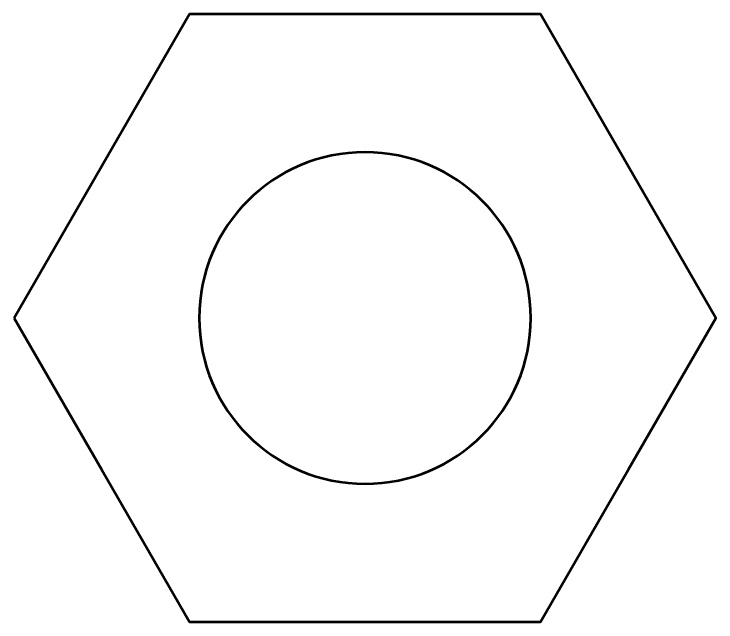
# Model space of a CAD drawing. Header units: centimetres. Extents: x -27.7 to 27.6, y -20.2 to 43.3.
# Drawn here: x -21.318 to -20.682, y 16.225 to 16.775 of the extents above; entities that cross this region are included whole.
import ezdxf

# ---------------------------------------------------------------- set-up
doc = ezdxf.new("R2010")
doc.units = ezdxf.units.CM
doc.header["$MEASUREMENT"] = 0
doc.layers.add('Layer 1', color=7, linetype='Continuous')

msp = doc.modelspace()

# ---------------------------------------------------------------- linework, layer by layer
at = {"layer": 'Layer 1', "lineweight": 53}
for points, knots in [([(-21.31754, 16.5), (-21.31754, 16.5), (-21.23816, 16.6375), (-21.23816, 16.6375), (-21.23816, 16.6375), (-21.23816, 16.6375), (-21.15877, 16.775), (-21.15877, 16.775), (-21.15877, 16.775), (-21.15877, 16.775), (-21, 16.775), (-21, 16.775), (-21, 16.775), (-21, 16.775), (-20.84123, 16.775), (-20.84123, 16.775), (-20.84123, 16.775), (-20.84123, 16.775), (-20.76184, 16.6375), (-20.76184, 16.6375), (-20.76184, 16.6375), (-20.76184, 16.6375), (-20.68246, 16.5), (-20.68246, 16.5), (-20.68246, 16.5), (-20.68246, 16.5), (-20.76184, 16.3625), (-20.76184, 16.3625), (-20.76184, 16.3625), (-20.76184, 16.3625), (-20.84123, 16.225), (-20.84123, 16.225), (-20.84123, 16.225), (-20.84123, 16.225), (-21, 16.225), (-21, 16.225), (-21, 16.225), (-21, 16.225), (-21.15877, 16.225), (-21.15877, 16.225), (-21.15877, 16.225), (-21.15877, 16.225), (-21.23816, 16.3625), (-21.23816, 16.3625), (-21.23816, 16.3625), (-21.23816, 16.3625), (-21.31754, 16.5), (-21.31754, 16.5)], [0, 0, 0, 0, 0.076923, 0.076923, 0.076923, 0.076923, 0.153846, 0.153846, 0.153846, 0.153846, 0.230769, 0.230769, 0.230769, 0.230769, 0.307692, 0.307692, 0.307692, 0.307692, 0.384615, 0.384615, 0.384615, 0.384615, 0.461538, 0.461538, 0.461538, 0.461538, 0.538462, 0.538462, 0.538462, 0.538462, 0.615385, 0.615385, 0.615385, 0.615385, 0.692308, 0.692308, 0.692308, 0.692308, 0.769231, 0.769231, 0.769231, 0.769231, 0.846154, 0.846154, 0.846154, 0.846154, 1, 1, 1, 1]), ([(-21.15, 16.5), (-21.15, 16.58284), (-21.08284, 16.65), (-21, 16.65), (-21, 16.65), (-20.91716, 16.65), (-20.85, 16.58284), (-20.85, 16.5), (-20.85, 16.5), (-20.85, 16.41716), (-20.91716, 16.35), (-21, 16.35), (-21, 16.35), (-21.08284, 16.35), (-21.15, 16.41716), (-21.15, 16.5)], [0, 0, 0, 0, 0.2, 0.2, 0.2, 0.2, 0.4, 0.4, 0.4, 0.4, 0.6, 0.6, 0.6, 0.6, 1, 1, 1, 1])]:
    msp.add_open_spline(points, degree=3, knots=knots, dxfattribs=at)

doc.saveas('drawing.dxf')
